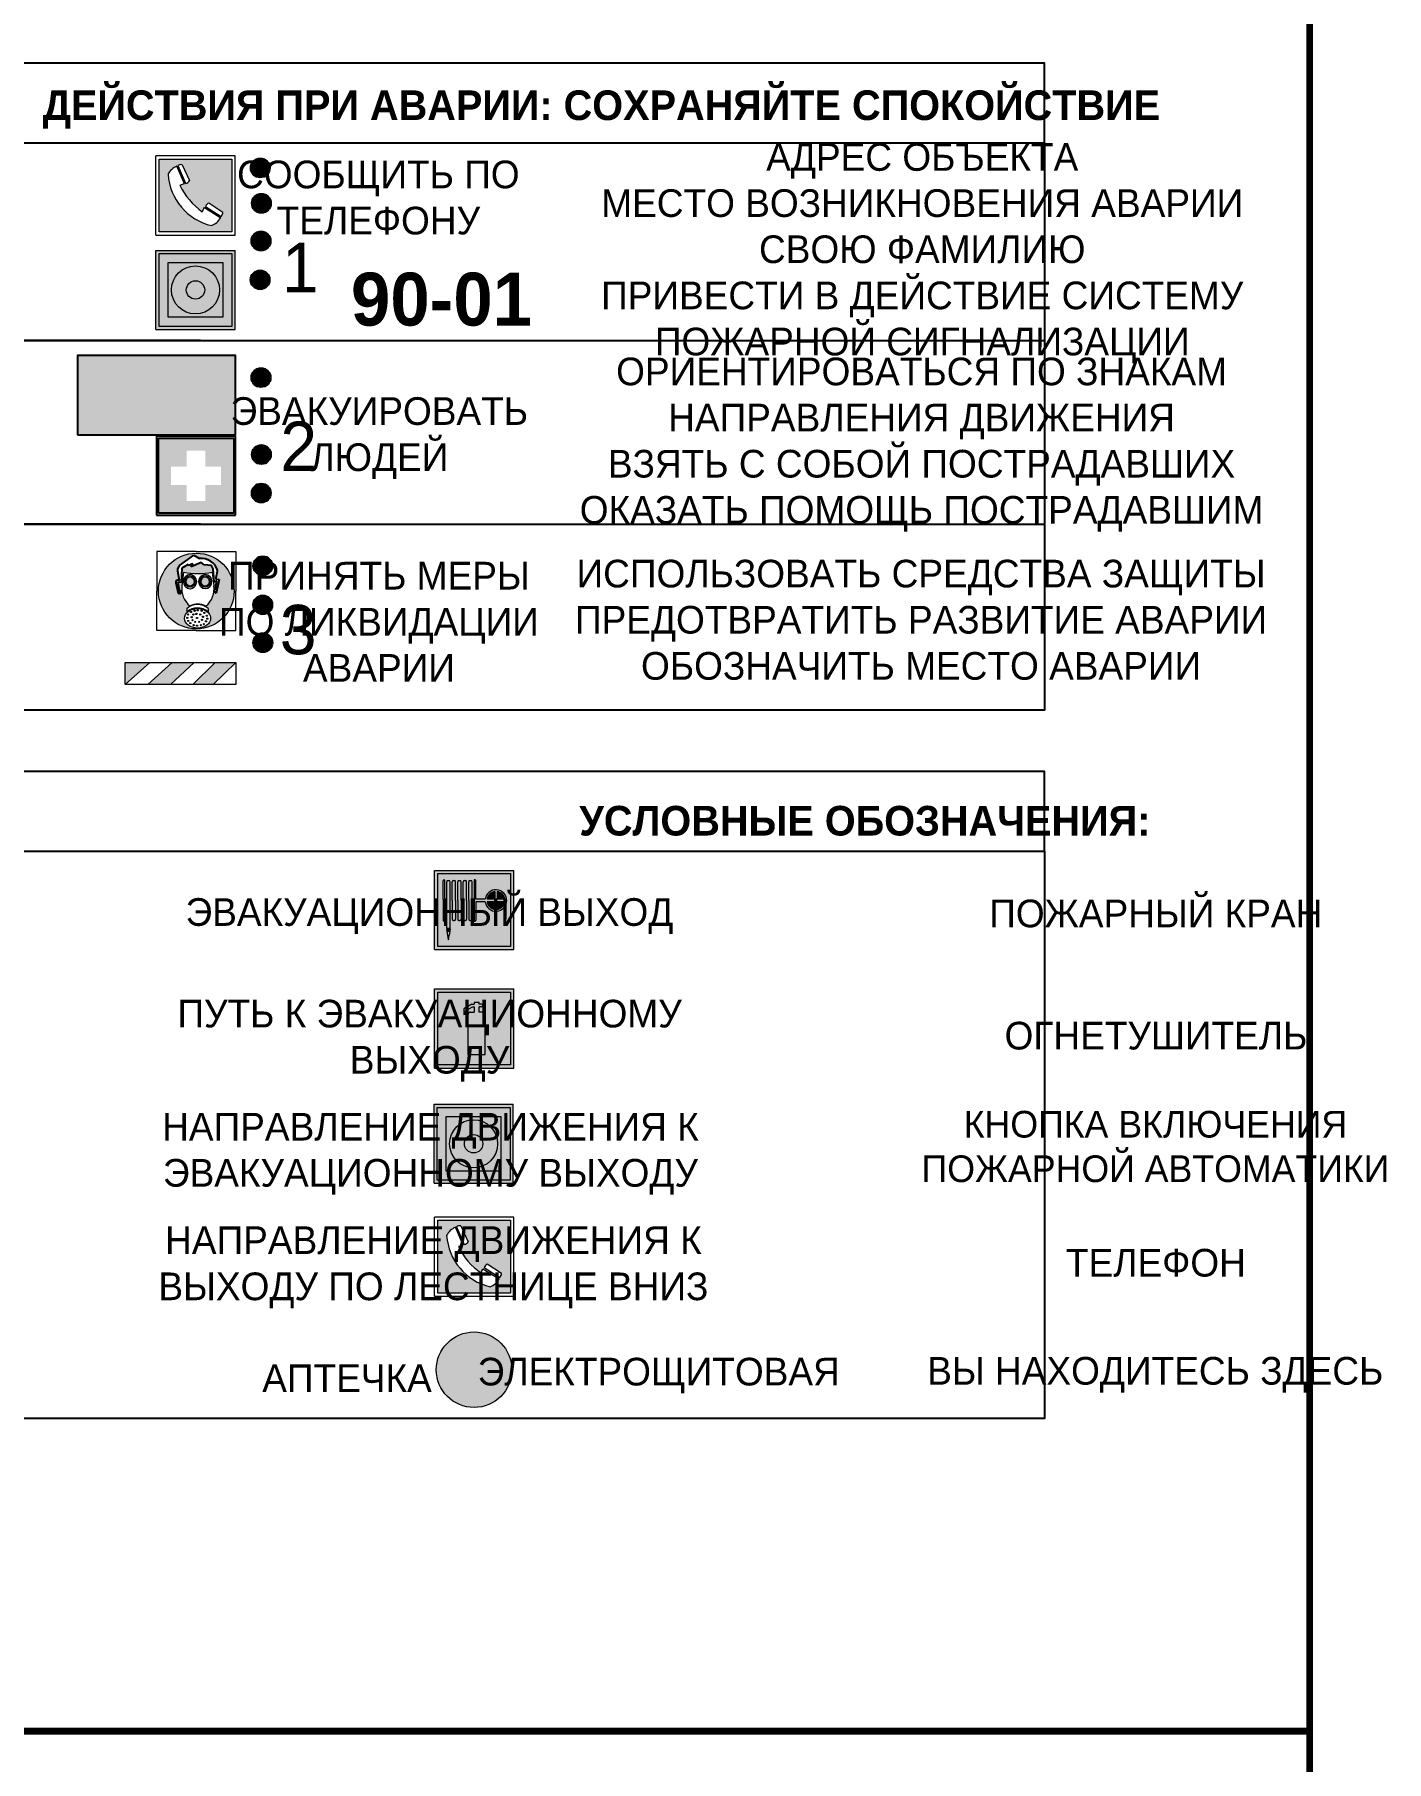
# Model space of a CAD drawing. Header units: millimetres. Extents: x 13114 to 67229, y 22859 to 38520.
# Drawn here: x 23361.7 to 23498.5, y 25458.7 to 25633.4 of the extents above; entities that cross this region are included whole.
import ezdxf

# ---------------------------------------------------------------- set-up
doc = ezdxf.new("R2010")
doc.units = ezdxf.units.MM
doc.styles.add('обычный', font='arial.ttf')

# ---------------------------------------------------------------- blocks, each defined once
blk = doc.blocks.new('A$C38D26F80')
h = blk.add_hatch(color=5)
h.dxf.hatch_style = 1
h.paths.add_polyline_path([(-8.77, -4.48, 1), (-0.19, -4.48, 1)])
h.paths.add_polyline_path([(-6.75, -3.58), (-6.75, -3.31), (-6.62, -3.22), (-6.5, -3.22), (-6.42, -3.3), (-6.39, -3.28), (-6.59, -2.23), (-6.59, -2.01), (-6.38, -1.58), (-4.76, -0.4), (-4.13, -0.79, -0.362848), (-2.1, -2.1, -0.201049), (-2.17, -2.48, 0.085434), (-2.26, -3.13), (-1.9, -3.16), (-2.25, -4.7), (-2.4, -4.59), (-2.43, -4.34), (-2.36, -4.34), (-2.14, -3.34), (-2.47, -3.42), (-2.58, -1.95), (-2.77, -1.58), (-3.58, -1.52), (-3.92, -1.26), (-5.05, -1.73), (-4.87, -1.39), (-5.41, -1.6), (-5.41, -1.46), (-6.13, -1.87), (-6.18, -3.5), (-6.56, -3.47), (-6.37, -4.59), (-6.16, -4.43), (-6.16, -4.66), (-6.36, -4.79), (-6.37, -4.8), (-6.51, -4.76)], flags=16)
h.paths.add_polyline_path([(-6.51, -4.76), (-6.36, -4.79), (-6.37, -4.8)], flags=0)
h.paths.add_polyline_path([(-5.92, -2.34, 0.089508), (-2.67, -2.35), (-2.48, -3.88, -0.268602), (-3.4, -6.18, 0.262449), (-5.2, -6.18, -0.268602), (-6.11, -3.88)], flags=16)
edge = h.paths.add_edge_path(flags=16)
edge.add_ellipse((-5.19, -3.41), major_axis=(0, 0.842), ratio=0.848992, start_angle=0, end_angle=360)
edge = h.paths.add_edge_path(flags=0)
edge.add_ellipse((-5.19, -3.39), major_axis=(0, 0.665), ratio=0.853798, start_angle=0, end_angle=360)
edge = h.paths.add_edge_path(flags=0)
edge.add_ellipse((-5.19, -3.4), major_axis=(0, 0.528), ratio=0.864094, start_angle=0, end_angle=360)
edge = h.paths.add_edge_path(flags=16)
edge.add_ellipse((-3.47, -3.4), major_axis=(0, 0.842), ratio=0.848992, start_angle=0, end_angle=360)
h.paths.add_polyline_path([(-3.13, -6.45), (-3.13, -6.84, 0.383174), (-5.57, -6.85), (-5.57, -6.49, -0.369952)], flags=16)
edge = h.paths.add_edge_path(flags=0)
edge.add_ellipse((-3.47, -3.39), major_axis=(0, 0.665), ratio=0.853798, start_angle=0, end_angle=360)
edge = h.paths.add_edge_path(flags=0)
edge.add_ellipse((-3.47, -3.4), major_axis=(0, 0.528), ratio=0.864094, start_angle=0, end_angle=360)
edge = h.paths.add_edge_path(flags=16)
edge.add_ellipse((-4.34, -7.57), major_axis=(-1.48, 0), ratio=0.744955, start_angle=0, end_angle=360)
h.paths.add_polyline_path([(-5.01, -6.85, -1), (-5.15, -6.85, -1)], flags=0)
h.paths.add_polyline_path([(-5.33, -7.14, -1), (-5.47, -7.14, -1)], flags=0)
h.paths.add_polyline_path([(-4.61, -6.71, -1), (-4.74, -6.71, -1)], flags=16)
h.paths.add_polyline_path([(-5.43, -7.51, -1), (-5.57, -7.51, -1)], flags=0)
h.paths.add_polyline_path([(-4.26, -6.67, -1), (-4.4, -6.67, -1)], flags=16)
h.paths.add_polyline_path([(-4.74, -7.14, -1), (-4.88, -7.14, -1)], flags=0)
h.paths.add_polyline_path([(-4.93, -7.43, -1), (-5.07, -7.43, -1)], flags=0)
h.paths.add_polyline_path([(-4.41, -7.07, -1), (-4.54, -7.07, -1)], flags=0)
h.paths.add_polyline_path([(-5.33, -7.87, -1), (-5.46, -7.87, -1)], flags=0)
h.paths.add_polyline_path([(-3.8, -6.71, -1), (-3.94, -6.71, -1)], flags=16)
h.paths.add_polyline_path([(-4.85, -7.78, -1), (-4.98, -7.78, -1)], flags=0)
h.paths.add_polyline_path([(-3.96, -7.14, -1), (-4.1, -7.14, -1)], flags=0)
h.paths.add_polyline_path([(-4.33, -7.53, -1), (-4.47, -7.53, -1)], flags=0)
h.paths.add_polyline_path([(-5.09, -8.12, -1), (-5.23, -8.12, -1)], flags=0)
h.paths.add_polyline_path([(-3.5, -6.94, -1), (-3.64, -6.94, -1)], flags=0)
h.paths.add_polyline_path([(-4.54, -7.97, -1), (-4.68, -7.97, -1)], flags=0)
h.paths.add_polyline_path([(-3.66, -7.39, -1), (-3.8, -7.39, -1)], flags=0)
h.paths.add_polyline_path([(-4.73, -8.35, -1), (-4.86, -8.35, -1)], flags=0)
h.paths.add_polyline_path([(-4.09, -7.96, -1), (-4.23, -7.96, -1)], flags=0)
h.paths.add_polyline_path([(-3.77, -7.74, -1), (-3.91, -7.74, -1)], flags=0)
h.paths.add_polyline_path([(-3.22, -7.27, -1), (-3.35, -7.27, -1)], flags=0)
h.paths.add_polyline_path([(-4.34, -8.4, -1), (-4.47, -8.4, -1)], flags=0)
h.paths.add_polyline_path([(-3.16, -7.61, -1), (-3.3, -7.61, -1)], flags=0)
h.paths.add_polyline_path([(-3.9, -8.35, -1), (-4.04, -8.35, -1)], flags=0)
h.paths.add_polyline_path([(-3.32, -7.91, -1), (-3.46, -7.91, -1)], flags=0)
h.paths.add_polyline_path([(-3.55, -8.23, -1), (-3.69, -8.23, -1)], flags=0)
at = {"color": 5, "lineweight": 5}
for p, q in [((-4.48, 0), (-8.96, 0)), ((-8.96, 0), (-8.96, -4.48)), ((-4.48, 0), (0, 0)), ((0, 0), (0, -4.48)), ((-6.59, -2.01), (-6.38, -1.58)), ((-6.38, -1.58), (-4.76, -0.4)), ((-6.13, -1.87), (-6.18, -3.5)), ((-5.41, -1.46), (-6.13, -1.87)), ((-4.87, -1.39), (-5.41, -1.6)), ((-5.41, -1.6), (-5.41, -1.46)), ((-3.92, -1.26), (-5.05, -1.73)), ((-5.05, -1.73), (-4.87, -1.39)), ((-4.76, -0.4), (-4.13, -0.79)), ((-3.58, -1.52), (-3.92, -1.26)), ((-2.77, -1.58), (-3.58, -1.52)), ((-2.58, -1.95), (-2.77, -1.58)), ((-2.47, -3.42), (-2.58, -1.95)), ((-6.75, -3.31), (-6.62, -3.22)), ((-6.75, -3.58), (-6.75, -3.31)), ((-6.51, -4.76), (-6.75, -3.58)), ((-6.62, -3.22), (-6.5, -3.22)), ((-6.59, -2.23), (-6.59, -2.01)), ((-6.39, -3.28), (-6.59, -2.23)), ((-6.18, -3.5), (-6.56, -3.47)), ((-6.56, -3.47), (-6.37, -4.59)), ((-6.5, -3.22), (-6.42, -3.3)), ((-6.42, -3.3), (-6.39, -3.28)), ((-5.92, -2.34), (-6.11, -3.88)), ((-2.67, -2.34), (-2.48, -3.88)), ((-2.14, -3.34), (-2.47, -3.42)), ((-2.36, -4.34), (-2.14, -3.34)), ((-1.9, -3.16), (-2.26, -3.13)), ((-2.25, -4.7), (-1.9, -3.16)), ((-8.96, -8.96), (-8.96, -4.48)), ((-6.37, -4.8), (-6.51, -4.76)), ((-6.37, -4.59), (-6.16, -4.43)), ((-6.16, -4.66), (-6.37, -4.8)), ((-6.16, -4.43), (-6.16, -4.66)), ((-2.43, -4.34), (-2.4, -4.59)), ((-2.43, -4.34), (-2.36, -4.34)), ((-2.4, -4.59), (-2.25, -4.7)), ((0, -8.96), (0, -4.48)), ((-5.57, -6.49), (-5.57, -6.85)), ((-3.13, -6.45), (-3.13, -6.84)), ((-4.48, -8.96), (-8.96, -8.96)), ((-4.48, -8.96), (0, -8.96))]:
    blk.add_line(p, q, dxfattribs=at)
at = {"color": 5}
for p, q in [((-6.59, -2.01), (-6.38, -1.58)), ((-6.38, -1.58), (-4.76, -0.4)), ((-6.13, -1.87), (-6.18, -3.5)), ((-5.41, -1.46), (-6.13, -1.87)), ((-4.87, -1.39), (-5.41, -1.6)), ((-5.41, -1.6), (-5.41, -1.46)), ((-3.92, -1.26), (-5.05, -1.73)), ((-5.05, -1.73), (-4.87, -1.39)), ((-4.76, -0.4), (-4.13, -0.79)), ((-3.58, -1.52), (-3.92, -1.26)), ((-2.77, -1.58), (-3.58, -1.52)), ((-2.58, -1.95), (-2.77, -1.58)), ((-2.47, -3.42), (-2.58, -1.95)), ((-6.75, -3.31), (-6.62, -3.22)), ((-6.75, -3.58), (-6.75, -3.31)), ((-6.51, -4.76), (-6.75, -3.58)), ((-6.62, -3.22), (-6.5, -3.22)), ((-6.59, -2.23), (-6.59, -2.01)), ((-6.39, -3.28), (-6.59, -2.23)), ((-6.18, -3.5), (-6.56, -3.47)), ((-6.56, -3.47), (-6.37, -4.59)), ((-6.5, -3.22), (-6.42, -3.3)), ((-6.42, -3.3), (-6.39, -3.28)), ((-2.14, -3.34), (-2.47, -3.42)), ((-2.36, -4.34), (-2.14, -3.34)), ((-2.26, -3.13), (-1.9, -3.16)), ((-1.9, -3.16), (-2.25, -4.7)), ((-6.37, -4.8), (-6.51, -4.76)), ((-6.36, -4.79), (-6.51, -4.76)), ((-6.37, -4.59), (-6.16, -4.43)), ((-6.16, -4.66), (-6.37, -4.8)), ((-6.16, -4.66), (-6.36, -4.79)), ((-6.16, -4.43), (-6.16, -4.66)), ((-2.4, -4.59), (-2.43, -4.34)), ((-2.43, -4.34), (-2.36, -4.34)), ((-2.25, -4.7), (-2.4, -4.59))]:
    blk.add_line(p, q, dxfattribs=at)
at = {"color": 5, "lineweight": 5}
for centre, radius in [((-4.48, -4.48), 4.29), ((-5.5, -7.51), 0.0678), ((-5.4, -7.14), 0.0678), ((-5.4, -7.87), 0.0678), ((-5.08, -6.85), 0.0678), ((-5, -7.43), 0.0678), ((-4.91, -7.78), 0.0678), ((-4.81, -7.14), 0.0678), ((-4.67, -6.71), 0.0678), ((-4.47, -7.07), 0.0678), ((-4.4, -7.53), 0.0678), ((-4.33, -6.67), 0.0678), ((-4.03, -7.14), 0.0678), ((-3.87, -6.71), 0.0678), ((-3.84, -7.74), 0.0678), ((-3.73, -7.39), 0.0678), ((-3.57, -6.94), 0.0678), ((-3.28, -7.27), 0.0678), ((-3.23, -7.61), 0.0678), ((-5.16, -8.12), 0.0678), ((-4.79, -8.35), 0.0678), ((-4.61, -7.97), 0.0678), ((-4.4, -8.4), 0.0678), ((-4.16, -7.96), 0.0678), ((-3.97, -8.35), 0.0678), ((-3.62, -8.23), 0.0678), ((-3.39, -7.91), 0.0678)]:
    blk.add_circle(centre, radius, dxfattribs=at)
at = {"color": 5}
for centre, radius, start, end in [((-3.89, -2.66), 1.88, 17.387, 97.1599), ((-0.35, -3.07), 1.91, 162.2553, 181.7878), ((-2.6, -2.2), 0.511, 326.3906, 11.8614)]:
    blk.add_arc(centre, radius, start, end, dxfattribs=at)
at = {"color": 5, "lineweight": 5}
for centre, radius, start, end in [((-3.66, -4.24), 2.47, 171.573, 231.7124), ((-4.28, 6.66), 9.15, 259.6987, 280.1569), ((-4.93, -4.24), 2.47, 308.2876, 8.427), ((-0.47, -3.05), 1.79, 161.5846, 182.4584), ((-2.6, -2.2), 0.513, 326.4781, 11.7739), ((-4.33, -7.88), 1.87, 50.358, 131.5662), ((-4.34, -8.2), 1.82, 48.4943, 132.3565), ((-4.3, -7.78), 1.83, 60.5889, 119.4111)]:
    blk.add_arc(centre, radius, start, end, dxfattribs=at)
for centre, major_axis, ratio in [((-5.19, -3.41), (0, 0.842), 0.848992), ((-5.19, -3.39), (0, 0.665), 0.853798), ((-5.19, -3.4), (0, 0.528), 0.864094), ((-3.47, -3.4), (0, 0.842), 0.848992), ((-3.47, -3.39), (0, 0.665), 0.853798), ((-3.47, -3.4), (0, 0.528), 0.864094), ((-4.34, -7.57), (-1.48, 0), 0.744955)]:
    blk.add_ellipse(centre, major_axis=major_axis, ratio=ratio, dxfattribs=at)
blk = doc.blocks.new('A$C47DD6509')
at = {"lineweight": 5}
for points in [[(-8.69, 0), (-11.19, 0), (-11.19, -2.22)], [(-4.22, 0), (-6.45, 0), (-8.91, -2.22), (-6.61, -2.22)], [(0, 0), (-2.09, 0), (-4.36, -2.22), (-2.29, -2.22)]]:
    blk.add_hatch(color=242, dxfattribs=at).paths.add_polyline_path(points)
at = {"color": 242, "lineweight": 5}
for p, q in [((-11.19, -2.22), (-8.69, 0)), ((-11.19, -2.22), (-11.19, 0)), ((-11.19, 0), (-8.69, 0)), ((-11.19, 0), (0, 0)), ((-8.91, -2.22), (-6.45, 0)), ((-6.61, -2.22), (-4.22, 0)), ((-4.36, -2.22), (-2.09, 0)), ((-2.29, -2.22), (0, 0)), ((0, 0), (0, -2.22)), ((0, -2.22), (-11.19, -2.22))]:
    blk.add_line(p, q, dxfattribs=at)
blk = doc.blocks.new('A$C32E8229D')
at = {"true_color": 0xffffff}
blk.add_hatch(color=7, dxfattribs=at).paths.add_polyline_path([(0, 0), (0, -8), (16, -8), (16, 0)])
h = blk.add_hatch(color=126)
h.paths.add_polyline_path([(0.2, -0.2), (15.8, -0.2), (15.8, -7.8), (0.2, -7.8)])
h.paths.add_polyline_path([(13.49, -2.05), (12.08, -2.05), (11.37, -2.63, 0.162397), (11.29, -2.84), (11.29, -3.63), (10.35, -3.63), (10.35, -4.05), (11.68, -4.05), (11.68, -3.48), (12.26, -4.28), (11.29, -5.1), (11.29, -6.78), (11.85, -6.78), (11.85, -5.44), (12.8, -4.64), (12.8, -5.94), (14.46, -5.94), (14.46, -5.39), (13.45, -5.39), (13.45, -3.97), (12.46, -2.59), (13.15, -2.59), (13.69, -3.34), (14.18, -3)], flags=16)
h.paths.add_polyline_path([(10.74, -1.82, 1), (11.8, -1.82, 1)], flags=16)
h.paths.add_polyline_path([(9.39, -3.59), (5.99, -3.59), (6.56, -3.03), (5.91, -3.03), (5.1, -3.83), (5.91, -4.64), (6.56, -4.64), (5.99, -4.09), (9.39, -4.09)], flags=16)
h.paths.add_polyline_path([(4.29, -1.08), (1.72, -1.08), (1.72, -6.6), (4.29, -6.6)], flags=16)
at = {"color": 126}
blk.add_lwpolyline([(16, -8), (0, -8), (0, 0), (16, 0)], close=True, dxfattribs=at)
blk = doc.blocks.new('A$C18900ED3')
h = blk.add_hatch(color=126)
h.paths.add_polyline_path([(-0.18, -0.18), (-7.02, -0.18), (-7.02, -7.02), (-0.18, -7.02)])
h.paths.add_polyline_path([(-5.89, -4.46), (-5.89, -2.77), (-4.46, -2.77), (-4.46, -1.31), (-2.77, -1.31), (-2.77, -2.77), (-1.33, -2.77), (-1.33, -4.46), (-2.77, -4.46), (-2.77, -5.89), (-4.46, -5.89), (-4.46, -4.46)], flags=16)
at = {"color": 126}
for p, q in [((-7.2, 0), (-7.2, -7.2)), ((0, 0), (-7.2, 0)), ((0, -7.2), (0, 0)), ((-7.02, -7.02), (-7.02, -0.18)), ((-7.02, -0.18), (-0.18, -0.18)), ((-0.18, -0.18), (-0.18, -7.02)), ((-7.2, -7.2), (0, -7.2)), ((-0.18, -7.02), (-7.02, -7.02))]:
    blk.add_line(p, q, dxfattribs=at)
blk = doc.blocks.new('A$C456E1F9C')
at = {"lineweight": 5}
h = blk.add_hatch(color=242, dxfattribs=at)
h.paths.add_polyline_path([(0.51, -1.47), (0.51, -13.26), (12.29, -13.26), (12.29, -1.47)])
h.paths.add_polyline_path([(5.42, -4.95, -0.254479), (4.78, -5.4), (3.52, -2.53, -0.209735), (4.23, -2.4)], flags=16)
h.paths.add_polyline_path([(8.53, -8.6), (10.87, -10.17), (10.54, -10.76), (8.03, -9.13, -0.192251)], flags=16)
h.paths.add_polyline_path([(4.61, -5.49, 0.005518), (3.87, -5.72, 0.128647), (7.49, -10.01, 0.00809), (7.83, -9.33), (10.47, -10.97, -0.16736), (8.99, -12.25, -0.327862), (1.95, -3.95, -0.166952), (3.36, -2.62)], flags=16)
at = {"color": 242, "lineweight": 5}
for p, q in [((0, -13.77), (0, -0.97)), ((12.8, -0.97), (0, -0.97)), ((4.61, -5.49), (3.36, -2.62)), ((3.52, -2.53), (4.78, -5.4)), ((4.23, -2.4), (5.42, -4.95)), ((12.8, -13.77), (12.8, -0.97)), ((7.83, -9.33), (10.47, -10.97)), ((8.03, -9.13), (10.54, -10.76)), ((10.81, -10.12), (8.53, -8.6)), ((10.54, -10.76), (10.8, -10.3)), ((10.8, -10.3), (10.81, -10.12)), ((0, -13.77), (12.8, -13.77))]:
    blk.add_line(p, q, dxfattribs=at)
blk.add_lwpolyline([(0.51, -1.47), (12.29, -1.47), (12.29, -13.26), (0.51, -13.26)], close=True, dxfattribs=at)
for centre, radius, start, end in [((4.59, -5.34), 2.99, 114.2845, 152.1974), ((4.02, -3.27), 0.891, 76.3284, 123.7092), ((11.12, -3.31), 9.19, 183.9915, 256.6009), ((14.98, -39.1), 35.17, 107.1487, 108.4135), ((4.68, -4.59), 0.824, 276.9621, 334.0723), ((13.86, -0.94), 11.08, 205.5536, 234.8762), ((-13.31, 0.8), 23.44, 332.5487, 334.4027), ((8.94, -9.5), 0.989, 114.4092, 157.9388), ((7.87, -9.46), 3, 291.9291, 329.9329)]:
    blk.add_arc(centre, radius, start, end, dxfattribs=at)
blk = doc.blocks.new('A$C54414219')
at = {"true_color": 0xffffff}
h = blk.add_hatch(color=7, dxfattribs=at)
h.paths.add_polyline_path([(2.39, -9.45), (2.39, -18.3), (11.23, -18.3), (11.23, -9.45)], flags=0)
h.paths.add_polyline_path([(10.71, -13.87, -1), (2.92, -13.87, -1)], flags=0)
h.paths.add_polyline_path([(8.3, -13.87, -1), (5.33, -13.87, -1)], flags=0)
h.paths.add_polyline_path([(0.41, -7.47), (0.41, -20.27), (13.21, -20.27), (13.21, -7.47)])
h.paths.add_polyline_path([(0.92, -19.77), (12.71, -19.77), (12.71, -7.98), (0.92, -7.98)], flags=16)
h.paths.add_polyline_path([(11.23, -9.45), (11.23, -18.3), (2.39, -18.3), (2.39, -9.45)], flags=0)
at = {"lineweight": 5}
h = blk.add_hatch(color=242, dxfattribs=at)
h.paths.add_polyline_path([(12.71, -7.98), (0.92, -7.98), (0.92, -19.77), (12.71, -19.77)])
h.paths.add_polyline_path([(11.23, -18.3), (2.39, -18.3), (2.39, -9.45), (11.23, -9.45)], flags=16)
h.paths.add_polyline_path([(10.71, -13.87, -1), (2.92, -13.87, -1)], flags=0)
h.paths.add_polyline_path([(8.3, -13.87, -1), (5.33, -13.87, -1)], flags=0)
at = {"true_color": 0xffffff}
h = blk.add_hatch(color=7, dxfattribs=at)
h.paths.add_polyline_path([(2.39, -9.45), (2.39, -18.3), (11.23, -18.3), (11.23, -9.45)])
h.paths.add_polyline_path([(10.71, -13.87, -1), (2.92, -13.87, -1)], flags=16)
h.paths.add_polyline_path([(8.3, -13.87, -1), (5.33, -13.87, -1)], flags=0)
at = {"lineweight": 5}
h = blk.add_hatch(color=242, dxfattribs=at)
h.paths.add_polyline_path([(2.92, -13.87, 1), (10.71, -13.87, 1)])
h.paths.add_polyline_path([(8.3, -13.87, -1), (5.33, -13.87, -1)], flags=16)
at = {"color": 242, "lineweight": 5}
for p, q in [((0.41, -20.27), (0.41, -7.47)), ((0.41, -7.47), (13.21, -7.47)), ((0.41, -7.47), (13.21, -7.47)), ((13.21, -20.27), (13.21, -7.47)), ((0.41, -20.27), (13.21, -20.27))]:
    blk.add_line(p, q, dxfattribs=at)
for points in [[(0.92, -7.98), (12.71, -7.98), (12.71, -19.77), (0.92, -19.77)], [(2.39, -9.45), (11.23, -9.45), (11.23, -18.3), (2.39, -18.3)]]:
    blk.add_lwpolyline(points, close=True, dxfattribs=at)
for radius in [3.89, 1.49]:
    blk.add_circle((6.81, -13.87), radius, dxfattribs=at)
blk = doc.blocks.new('A$C37112FD5')
at = {"true_color": 0xf5f5ff}
h = blk.add_hatch(color=7, dxfattribs=at)
h.dxf.hatch_style = 1
h.paths.add_polyline_path([(12.8, -7.4), (0, -7.4), (0, -20.2), (12.8, -20.2)])
h.paths.add_polyline_path([(12.29, -7.91), (12.29, -19.69), (0.51, -19.69), (0.51, -7.91)], flags=16)
h.paths.add_polyline_path([(4.98, -9.04, -0.42597), (5.17, -9.22), (5.17, -12.25), (5.17, -15.29, -0.432244), (4.98, -15.47), (4.83, -15.47, -0.42597), (4.64, -15.29), (4.64, -12.25), (4.64, -9.22, -0.432244), (4.83, -9.04)], flags=0)
h.paths.add_polyline_path([(4.28, -9.22), (4.28, -12.25), (4.28, -15.29, -0.432244), (4.09, -15.47), (3.94, -15.47, -0.42597), (3.75, -15.29), (3.75, -12.25), (3.75, -9.22, -0.432244), (3.94, -9.04), (4.09, -9.04, -0.42597)], flags=0)
h.paths.add_polyline_path([(5.72, -9.04), (5.87, -9.04, -0.42597), (6.06, -9.22), (6.06, -12.25), (6.06, -15.29, -0.432244), (5.87, -15.47), (5.72, -15.47, -0.42597), (5.53, -15.29), (5.53, -12.25), (5.53, -9.22, -0.432244)], flags=0)
h.paths.add_polyline_path([(6.42, -8.9), (6.5, -8.9, -0.42597), (6.69, -9.08), (6.69, -12.03), (8.21, -12.03, -15.824349), (8.21, -12.47), (6.69, -12.47), (6.69, -15.42, -0.432244), (6.5, -15.6), (6.42, -15.6)], flags=0)
h.paths.add_polyline_path([(3.39, -9.22), (3.39, -12.25), (3.39, -15.29, -0.432244), (3.2, -15.47), (3.05, -15.47, -0.42597), (2.85, -15.29), (2.85, -12.25), (2.85, -9.22, -0.432244), (3.05, -9.04), (3.2, -9.04, -0.42597)], flags=0)
h.paths.add_polyline_path([(2.5, -9.22), (2.5, -16.71), (1.96, -16.71), (1.96, -9.22, -0.432244), (2.15, -9.04), (2.31, -9.04, -0.42597)], flags=0)
h.paths.add_polyline_path([(1.61, -8.9), (1.61, -15.6), (1.57, -15.6, -0.42597), (1.37, -15.42), (1.37, -12.03), (1.37, -9.09, -0.432244), (1.57, -8.9)], flags=0)
h.paths.add_polyline_path([(9.76, -10.81), (9.76, -12.03), (8.49, -12.03, -0.336371)], flags=0)
h.paths.add_polyline_path([(8.49, -12.47), (9.76, -12.47), (9.76, -13.7, -0.336371)], flags=0)
h.paths.add_polyline_path([(10.11, -10.81, -0.336371), (11.38, -12.03), (10.11, -12.03)], flags=0)
h.paths.add_polyline_path([(10.11, -12.47), (11.38, -12.47, -0.336371), (10.11, -13.7)], flags=0)
h.paths.add_polyline_path([(2.5, -16.84), (2.5, -17.05), (1.97, -17.05), (1.97, -16.84)], flags=0)
h.paths.add_polyline_path([(2.5, -17.24, -0.033778), (2.24, -18.6, -0.033778), (1.97, -17.24)], flags=0)
h = blk.add_hatch(color=242)
h.dxf.hatch_style = 1
h.paths.add_polyline_path([(12.29, -7.91), (0.51, -7.91), (0.51, -19.69), (12.29, -19.69)])
h.paths.add_polyline_path([(6.42, -15.6), (6.42, -8.9), (6.5, -8.9, -0.42597), (6.69, -9.08), (6.69, -12.03), (8.21, -12.03, -15.824349), (8.21, -12.47), (6.69, -12.47), (6.69, -15.42, -0.432244), (6.5, -15.6)], flags=16)
h.paths.add_polyline_path([(5.87, -15.47), (5.72, -15.47, -0.42597), (5.53, -15.29), (5.53, -12.25), (5.53, -9.22, -0.432244), (5.72, -9.04), (5.87, -9.04, -0.42597), (6.06, -9.22), (6.06, -12.25), (6.06, -15.29, -0.432244)], flags=16)
h.paths.add_polyline_path([(4.98, -15.47), (4.83, -15.47, -0.42597), (4.64, -15.29), (4.64, -12.25), (4.64, -9.22, -0.432244), (4.83, -9.04), (4.98, -9.04, -0.42597), (5.17, -9.22), (5.17, -12.25), (5.17, -15.29, -0.432244)], flags=16)
h.paths.add_polyline_path([(4.09, -15.47), (3.94, -15.47, -0.42597), (3.75, -15.29), (3.75, -12.25), (3.75, -9.22, -0.432244), (3.94, -9.04), (4.09, -9.04, -0.42597), (4.28, -9.22), (4.28, -12.25), (4.28, -15.29, -0.432244)], flags=16)
h.paths.add_polyline_path([(3.2, -15.47), (3.05, -15.47, -0.42597), (2.85, -15.29), (2.85, -12.25), (2.85, -9.22, -0.432244), (3.05, -9.04), (3.2, -9.04, -0.42597), (3.39, -9.22), (3.39, -12.25), (3.39, -15.29, -0.432244)], flags=16)
h.paths.add_polyline_path([(2.5, -17.05), (1.97, -17.05), (1.97, -16.84), (2.5, -16.84)], flags=16)
h.paths.add_polyline_path([(2.5, -17.24, -0.033778), (2.24, -18.6, -0.033778), (1.97, -17.24)], flags=16)
h.paths.add_polyline_path([(2.5, -16.71), (1.96, -16.71), (1.96, -9.22, -0.432244), (2.15, -9.04), (2.31, -9.04, -0.42597), (2.5, -9.22)], flags=16)
h.paths.add_polyline_path([(1.61, -15.6), (1.57, -15.6, -0.42597), (1.37, -15.42), (1.37, -12.03), (1.37, -9.09, -0.432244), (1.57, -8.9), (1.61, -8.9)], flags=16)
h.paths.add_polyline_path([(8.49, -12.47), (9.76, -12.47), (9.76, -13.7, -0.336371)], flags=0)
h.paths.add_polyline_path([(10.11, -13.7), (10.11, -12.47), (11.38, -12.47, -0.336371)], flags=0)
h.paths.add_polyline_path([(8.49, -12.03, -0.336371), (9.76, -10.81), (9.76, -12.03)], flags=0)
h.paths.add_polyline_path([(10.11, -12.03), (10.11, -10.81, -0.336371), (11.38, -12.03)], flags=0)
h = blk.add_hatch(color=7, dxfattribs=at)
h.dxf.hatch_style = 1
h.paths.add_polyline_path([(1.61, -8.9), (1.57, -8.9, 0.432244), (1.37, -9.09), (1.37, -12.03), (1.37, -15.42, 0.42597), (1.57, -15.6), (1.61, -15.6)])
h.paths.add_polyline_path([(2.5, -9.22, 0.42597), (2.31, -9.04), (2.15, -9.04, 0.432244), (1.96, -9.22), (1.96, -16.71), (2.5, -16.71)])
h.paths.add_polyline_path([(2.5, -16.84), (1.97, -16.84), (1.97, -17.05), (2.5, -17.05)])
h.paths.add_polyline_path([(2.5, -17.24), (1.97, -17.24, 0.033778), (2.24, -18.6, 0.033778)])
h.paths.add_polyline_path([(3.39, -12.25), (3.39, -9.22, 0.42597), (3.2, -9.04), (3.05, -9.04, 0.432244), (2.85, -9.22), (2.85, -12.25), (2.85, -15.29, 0.42597), (3.05, -15.47), (3.2, -15.47, 0.432244), (3.39, -15.29)])
h.paths.add_polyline_path([(4.28, -12.25), (4.28, -9.22, 0.42597), (4.09, -9.04), (3.94, -9.04, 0.432244), (3.75, -9.22), (3.75, -12.25), (3.75, -15.29, 0.42597), (3.94, -15.47), (4.09, -15.47, 0.432244), (4.28, -15.29)])
h.paths.add_polyline_path([(5.17, -12.25), (5.17, -9.22, 0.42597), (4.98, -9.04), (4.83, -9.04, 0.432244), (4.64, -9.22), (4.64, -12.25), (4.64, -15.29, 0.42597), (4.83, -15.47), (4.98, -15.47, 0.432244), (5.17, -15.29)])
h.paths.add_polyline_path([(6.06, -12.25), (6.06, -9.22, 0.42597), (5.87, -9.04), (5.72, -9.04, 0.432244), (5.53, -9.22), (5.53, -12.25), (5.53, -15.29, 0.42597), (5.72, -15.47), (5.87, -15.47, 0.432244), (6.06, -15.29)])
h.paths.add_polyline_path([(6.69, -12.47), (8.21, -12.47, 15.824349), (8.21, -12.03), (6.69, -12.03), (6.69, -9.08, 0.42597), (6.5, -8.9), (6.42, -8.9), (6.42, -15.6), (6.5, -15.6, 0.432244), (6.69, -15.42)])
h.paths.add_polyline_path([(8.49, -12.47), (9.76, -12.47), (9.76, -13.7, -0.336371)], flags=16)
h.paths.add_polyline_path([(8.49, -12.03, -0.336371), (9.76, -10.81), (9.76, -12.03)], flags=16)
h.paths.add_polyline_path([(10.11, -12.47), (11.38, -12.47, -0.336371), (10.11, -13.7)], flags=16)
h.paths.add_polyline_path([(10.11, -12.03), (10.11, -10.81, -0.336371), (11.38, -12.03)], flags=16)
h = blk.add_hatch(color=242)
h.dxf.hatch_style = 1
h.paths.add_polyline_path([(9.76, -10.81, 0.336371), (8.49, -12.03), (9.76, -12.03)])
h.paths.add_polyline_path([(10.11, -10.81), (10.11, -12.03), (11.38, -12.03, 0.336371)])
h.paths.add_polyline_path([(11.38, -12.47), (10.11, -12.47), (10.11, -13.7, 0.336371)])
h.paths.add_polyline_path([(9.76, -12.47), (8.49, -12.47, 0.336371), (9.76, -13.7)])
at = {"color": 242, "lineweight": 5}
for p, q in [((0, -20.2), (0, -7.4)), ((0, -7.4), (12.8, -7.4)), ((12.8, -20.2), (12.8, -7.4)), ((1.37, -12.03), (1.37, -9.08)), ((1.57, -8.9), (1.61, -8.9)), ((1.61, -8.9), (1.61, -15.6)), ((1.96, -16.71), (1.96, -9.22)), ((2.15, -9.04), (2.31, -9.04)), ((2.5, -16.71), (2.5, -9.22)), ((2.85, -12.25), (2.85, -9.22)), ((3.05, -9.04), (3.2, -9.04)), ((3.39, -12.25), (3.39, -9.22)), ((3.75, -12.25), (3.75, -9.22)), ((3.94, -9.04), (4.09, -9.04)), ((4.28, -12.25), (4.28, -9.22)), ((4.64, -12.25), (4.64, -9.22)), ((4.83, -9.04), (4.98, -9.04)), ((5.17, -12.25), (5.17, -9.22)), ((5.53, -12.25), (5.53, -9.22)), ((5.72, -9.04), (5.87, -9.04)), ((6.06, -12.25), (6.06, -9.22)), ((6.42, -8.9), (6.42, -15.6)), ((6.5, -8.9), (6.42, -8.9)), ((6.69, -12.03), (6.69, -9.08)), ((9.76, -10.81), (9.76, -12.03)), ((10.11, -10.81), (10.11, -12.03)), ((1.37, -12.03), (1.37, -15.42)), ((2.85, -12.25), (2.85, -15.29)), ((3.39, -12.25), (3.39, -15.29)), ((3.75, -12.25), (3.75, -15.29)), ((4.28, -12.25), (4.28, -15.29)), ((4.64, -12.25), (4.64, -15.29)), ((5.17, -12.25), (5.17, -15.29)), ((5.53, -12.25), (5.53, -15.29)), ((6.06, -12.25), (6.06, -15.29)), ((8.21, -12.03), (6.69, -12.03)), ((8.21, -12.47), (6.69, -12.47)), ((6.69, -12.47), (6.69, -15.42)), ((9.76, -12.03), (8.49, -12.03)), ((9.76, -12.47), (8.49, -12.47)), ((9.76, -12.47), (9.76, -13.7)), ((11.38, -12.03), (10.11, -12.03)), ((11.38, -12.47), (10.11, -12.47)), ((10.11, -12.47), (10.11, -13.7)), ((1.57, -15.6), (1.61, -15.6)), ((1.96, -16.71), (2.5, -16.71)), ((3.05, -15.47), (3.2, -15.47)), ((3.94, -15.47), (4.09, -15.47)), ((4.83, -15.47), (4.98, -15.47)), ((5.72, -15.47), (5.87, -15.47)), ((6.42, -15.6), (6.5, -15.6)), ((1.97, -16.84), (2.5, -16.84)), ((1.97, -17.05), (1.97, -16.84)), ((2.5, -17.05), (1.97, -17.05)), ((1.97, -17.24), (2.5, -17.24)), ((2.5, -16.84), (2.5, -17.05)), ((0, -20.2), (12.8, -20.2))]:
    blk.add_line(p, q, dxfattribs=at)
blk.add_lwpolyline([(0.51, -7.91), (12.29, -7.91), (12.29, -19.69), (0.51, -19.69)], close=True, dxfattribs=at)
for centre, radius, start, end in [((1.56, -9.09), 0.182, 87.1027, 180.6071), ((2.15, -9.22), 0.182, 87.1027, 180.6071), ((2.32, -9.22), 0.182, 359.3929, 92.8973), ((3.04, -9.22), 0.182, 87.1027, 180.6071), ((3.21, -9.22), 0.182, 359.3929, 92.8973), ((3.93, -9.22), 0.182, 87.1027, 180.6071), ((4.1, -9.22), 0.182, 359.3929, 92.8973), ((4.82, -9.22), 0.182, 87.1027, 180.6071), ((4.99, -9.22), 0.182, 359.3929, 92.8973), ((5.71, -9.22), 0.182, 87.1027, 180.6071), ((5.88, -9.22), 0.182, 359.3929, 92.8973), ((6.51, -9.09), 0.182, 359.3929, 92.8973), ((9.93, -12.25), 1.74, 187.2319, 172.7681), ((9.93, -12.25), 1.46, 96.9927, 171.3585), ((9.93, -12.25), 1.46, 8.6415, 83.0073), ((9.93, -12.25), 1.46, 188.6415, 263.0073), ((9.93, -12.25), 1.46, 276.9927, 351.3585), ((1.56, -15.42), 0.182, 179.3929, 272.8973), ((3.04, -15.29), 0.182, 179.3929, 272.8973), ((3.21, -15.29), 0.182, 267.1027, 0.6071), ((3.93, -15.29), 0.182, 179.3929, 272.8973), ((4.1, -15.29), 0.182, 267.1027, 0.6071), ((4.82, -15.29), 0.182, 179.3929, 272.8973), ((4.99, -15.29), 0.182, 267.1027, 0.6071), ((5.71, -15.29), 0.182, 179.3929, 272.8973), ((5.88, -15.29), 0.182, 267.1027, 0.6071), ((6.51, -15.42), 0.182, 267.1027, 0.6071), ((12.17, -15.98), 10.27, 187.041, 194.7793), ((-7.7, -15.98), 10.27, 345.2207, 352.959)]:
    blk.add_arc(centre, radius, start, end, dxfattribs=at)
blk = doc.blocks.new('A$C7B8C2D5B')
at = {"lineweight": 0}
h = blk.add_hatch(color=5, dxfattribs=at)
h.dxf.hatch_style = 1
h.paths.add_polyline_path([(1.397, -3.024, 1), (-2.112, -3.024, 1)])
at = {"color": 5, "lineweight": 0}
blk.add_circle((-0.358, -3.024), 1.755, dxfattribs=at)
blk = doc.blocks.new('A$C3AD82952')
at = {"true_color": 0xf5f5ff}
h = blk.add_hatch(color=7, dxfattribs=at)
h.dxf.hatch_style = 1
h.paths.add_polyline_path([(8.21, 8.73, 0.414214), (7.89, 9.05), (7.22, 9.05), (7.22, 9.92), (7.59, 9.92, 1), (7.57, 10.36), (7.22, 10.36), (7.22, 10.6), (6.43, 10.6), (6.43, 10.36), (6.01, 10.36), (4.74, 9.59), (4.74, 8.69), (4.98, 8.73), (4.98, 9.26), (6.12, 9.91), (6.43, 9.91), (6.43, 9.05), (5.76, 9.05, 0.414214), (5.44, 8.73), (5.44, 2.2), (8.21, 2.2)], flags=0)
h.paths.add_polyline_path([(12.8, 12.8), (0, 12.8), (0, 0), (12.8, 0)])
h.paths.add_polyline_path([(0.51, 12.29), (12.29, 12.29), (12.29, 0.51), (0.51, 0.51)], flags=16)
h.paths.add_polyline_path([(4.74, 9.59), (6.01, 10.36), (6.43, 10.36), (6.43, 10.6), (7.22, 10.6), (7.22, 10.36), (7.59, 10.36, -0.94586), (7.59, 9.92), (7.22, 9.92), (7.22, 9.05), (7.89, 9.05, -0.414214), (8.21, 8.73), (8.21, 2.2), (5.44, 2.2), (5.44, 8.73, -0.414214), (5.76, 9.05), (6.43, 9.05), (6.43, 9.91), (6.12, 9.91), (4.98, 9.26), (4.98, 8.73), (4.74, 8.69)], flags=0)
h = blk.add_hatch(color=242)
h.dxf.hatch_style = 1
h.paths.add_polyline_path([(12.29, 12.29), (0.51, 12.29), (0.51, 0.51), (12.29, 0.51)])
h.paths.add_polyline_path([(4.74, 8.69), (4.74, 9.59), (6.01, 10.36), (6.43, 10.36), (6.43, 10.6), (7.22, 10.6), (7.22, 10.36), (7.59, 10.36, -0.94586), (7.59, 9.92), (7.22, 9.92), (7.22, 9.05), (7.89, 9.05, -0.414214), (8.21, 8.73), (8.21, 2.2), (5.44, 2.2), (5.44, 8.73, -0.414214), (5.76, 9.05), (6.43, 9.05), (6.43, 9.91), (6.12, 9.91), (4.98, 9.26), (4.98, 8.73)], flags=16)
h = blk.add_hatch(color=7, dxfattribs=at)
h.dxf.hatch_style = 1
h.paths.add_polyline_path([(8.21, 8.73, 0.414214), (7.89, 9.05), (7.22, 9.05), (7.22, 9.92), (7.59, 9.92, 1), (7.57, 10.36), (7.22, 10.36), (7.22, 10.6), (6.43, 10.6), (6.43, 10.36), (6.01, 10.36), (4.74, 9.59), (4.74, 8.69), (4.98, 8.73), (4.98, 9.26), (6.12, 9.91), (6.43, 9.91), (6.43, 9.05), (5.76, 9.05, 0.414214), (5.44, 8.73), (5.44, 2.2), (8.21, 2.2)])
at = {"color": 242, "lineweight": 5}
for p, q in [((0, 0), (0, 12.8)), ((0, 12.8), (12.8, 12.8)), ((12.8, 0), (12.8, 12.8)), ((6.01, 10.36), (4.74, 9.59)), ((4.74, 9.59), (4.74, 8.69)), ((4.74, 8.69), (4.98, 8.73)), ((4.98, 9.26), (6.12, 9.91)), ((4.98, 8.73), (4.98, 9.26)), ((5.44, 2.2), (5.44, 8.73)), ((5.76, 9.05), (6.43, 9.05)), ((6.01, 10.36), (6.43, 10.36)), ((6.12, 9.91), (6.43, 9.91)), ((7.22, 10.6), (6.43, 10.6)), ((6.43, 10.6), (6.43, 10.36)), ((6.43, 9.91), (6.43, 9.05)), ((7.22, 10.36), (7.22, 10.6)), ((7.59, 10.36), (7.22, 10.36)), ((7.22, 9.05), (7.22, 9.92)), ((7.59, 9.92), (7.22, 9.92)), ((7.89, 9.05), (7.22, 9.05)), ((8.21, 2.2), (8.21, 8.73)), ((0, 0), (12.8, 0)), ((5.44, 2.2), (8.21, 2.2))]:
    blk.add_line(p, q, dxfattribs=at)
blk.add_lwpolyline([(0.51, 12.29), (12.29, 12.29), (12.29, 0.51), (0.51, 0.51)], close=True, dxfattribs=at)
for centre, radius, start, end in [((5.76, 8.73), 0.32, 90, 180), ((7.58, 10.14), 0.223, 273.1875, 86.8125), ((7.89, 8.73), 0.32, 0, 90)]:
    blk.add_arc(centre, radius, start, end, dxfattribs=at)

msp = doc.modelspace()

# ---------------------------------------------------------------- hatches: boundary and pattern name
at = {"lineweight": 0}
h = msp.add_hatch(color=256, dxfattribs=at)
h.dxf.hatch_style = 1
h.paths.add_polyline_path([(23383.61, 25619.91, 1), (23385.54, 25619.91, 1)])
h = msp.add_hatch(color=256, dxfattribs=at)
h.dxf.hatch_style = 1
h.paths.add_polyline_path([(23383.71, 25616.33, 1), (23385.64, 25616.33, 1)])
h = msp.add_hatch(color=256, dxfattribs=at)
h.dxf.hatch_style = 1
h.paths.add_polyline_path([(23383.67, 25612.52, 1), (23385.6, 25612.52, 1)])
h = msp.add_hatch(color=256, dxfattribs=at)
h.dxf.hatch_style = 1
h.paths.add_polyline_path([(23383.59, 25608.59, 1), (23385.52, 25608.59, 1)])
h = msp.add_hatch(color=256, dxfattribs=at)
h.dxf.hatch_style = 1
h.paths.add_polyline_path([(23383.67, 25598.7, 1), (23385.61, 25598.7, 1)])
h = msp.add_hatch(color=256, dxfattribs=at)
h.dxf.hatch_style = 1
h.paths.add_polyline_path([(23383.71, 25590.92, 1), (23385.65, 25590.92, 1)])
h = msp.add_hatch(color=256, dxfattribs=at)
h.dxf.hatch_style = 1
h.paths.add_polyline_path([(23383.71, 25587.02, 1), (23385.64, 25587.02, 1)])
h = msp.add_hatch(color=256, dxfattribs=at)
h.dxf.hatch_style = 1
h.paths.add_polyline_path([(23383.86, 25579.67, 1), (23385.8, 25579.67, 1)])
h = msp.add_hatch(color=256, dxfattribs=at)
h.dxf.hatch_style = 1
h.paths.add_polyline_path([(23383.86, 25575.72, 1), (23385.79, 25575.72, 1)])
h = msp.add_hatch(color=256, dxfattribs=at)
h.dxf.hatch_style = 1
h.paths.add_polyline_path([(23383.86, 25571.89, 1), (23385.79, 25571.89, 1)])

# ---------------------------------------------------------------- linework, layer by layer
at = {"color": 6, "lineweight": 100}
for points in [[(22890.71, 25461.78), (23490.71, 25461.78), (23490.71, 25856.78), (22890.71, 25856.78)], [(22890.71, 25066.78), (23490.71, 25066.78), (23490.71, 25461.78), (22890.71, 25461.78)]]:
    msp.add_lwpolyline(points, close=True, dxfattribs=at)
for points in [[(23320.13, 25622.45), (23463.89, 25622.45), (23463.89, 25630.5), (23320.13, 25630.5)], [(23320.13, 25622.45), (23463.89, 25622.45), (23463.89, 25565.05), (23320.13, 25565.05)], [(23320.13, 25550.8), (23463.89, 25550.8), (23463.89, 25558.85), (23320.13, 25558.85)], [(23320.13, 25550.8), (23463.89, 25550.8), (23463.89, 25493.4), (23320.13, 25493.4)]]:
    msp.add_lwpolyline(points, close=True)
for points in [[(23378.54, 25602.45), (23320.13, 25602.45), (23463.89, 25602.45)], [(23378.54, 25583.88), (23320.13, 25583.88), (23463.89, 25583.88)]]:
    msp.add_lwpolyline(points)
for centre in [(23384.57, 25619.91), (23384.68, 25616.33), (23384.64, 25612.52), (23384.55, 25608.59), (23384.64, 25598.7), (23384.68, 25590.92), (23384.67, 25587.02), (23384.83, 25579.67), (23384.82, 25575.72), (23384.83, 25571.89)]:
    msp.add_circle(centre, 0.966)

# ---------------------------------------------------------------- block references
for name, p, xscale, yscale, zscale in [('A$C456E1F9C', (23374.02, 25621.73), 0.625, 0.625, 0.625), ('A$C54414219', (23373.76, 25616.24), 0.625, 0.625, 0.625), ('A$C18900ED3', (23382.08, 25592.78), 1.111111111007631, 1.111111111007631, 1.111111111007631), ('A$C38D26F80', (23382.1, 25581.11), 0.8928571427240968, 0.8928571427240968, 0.8928571427240968), ('A$C37112FD5', (23402.2, 25553.47), 0.6249984004534781, 0.6249984004534781, 0.6249984004534781), ('A$C3AD82952', (23402.2, 25528.86), 0.625, 0.625, 0.625), ('A$C54414219', (23401.89, 25529.87), 0.625, 0.625, 0.625), ('A$C456E1F9C', (23402.2, 25514.39), 0.625, 0.625, 0.625), ('A$C7B8C2D5B', (23406.97, 25504.93), 2.177419353276491, 2.177419353276491, 2.177419353276491)]:
    msp.add_blockref(name, p, dxfattribs=dict(xscale=xscale, yscale=yscale, zscale=zscale))
at = {"xscale": -1}
msp.add_blockref('A$C32E8229D', (23382.08, 25600.93), dxfattribs=at)
at = {"color": 242, "true_color": 0xc1121c}
msp.add_blockref('A$C47DD6509', (23382.1, 25569.89), dxfattribs=at)

# ---------------------------------------------------------------- texts
at = {"lineweight": 0, "attachment_point": 5, "style": 'обычный'}
for s, insert, char_height, width in [('{\\fProxima Nova Rg|b1|i0|c204|p2;ДЕЙСТВИЯ ПРИ АВАРИИ: СОХРАНЯЙТЕ СПОКОЙСТВИЕ\\H1.6644x; }', (23419.07, 25625.82), 3, 175.1736), ('\\pi-8.4,l8.4,t8.4;{\\fProxima Nova Rg|b0|i0|c204|p2;АДРЕС ОБЪЕКТА\\PМЕСТО ВОЗНИКНОВЕНИЯ АВАРИИ\\PСВОЮ ФАМИЛИЮ\\PПРИВЕСТИ В ДЕЙСТВИЕ СИСТЕМУ \\PПОЖАРНОЙ СИГНАЛИЗАЦИИ}', (23451.52, 25611.28), 2.8, 126.6484), ('{\\fProxima Nova Rg|b0|i0|c204|p2;СООБЩИТЬ ПО \\PТЕЛЕФОНУ}', (23396.51, 25616.9), 2.8, 126.6484), ('{\\fProxima Nova Rg|b0|i0|c204|p2;1\\H1.1667x; }', (23388.61, 25609.84), 5, 126.6484), ('{\\fProxima Nova Rg|b1|i0|c204|p2;\\H1.0714x;90-01\\fProxima Nova Rg|b0|i0|c204|p2;\\H0.93331x; \\H1.3449x; }', (23402.9, 25606.6), 5, 126.6484), ('\\pi-8.4,l8.4,t8.4;{\\fProxima Nova Rg|b0|i0|c204|p2;ОРИЕНТИРОВАТЬСЯ ПО ЗНАКАМ \\PНАПРАВЛЕНИЯ ДВИЖЕНИЯ\\PВЗЯТЬ С СОБОЙ ПОСТРАДАВШИХ\\PОКАЗАТЬ ПОМОЩЬ ПОСТРАДАВШИМ}', (23451.45, 25591.92), 2.8, 126.6484), ('{\\fProxima Nova Rg|b0|i0|c204|p2;ЭВАКУИРОВАТЬ \\PЛЮДЕЙ}', (23396.61, 25592.58), 2.8, 126.6484), ('{\\fProxima Nova Rg|b0|i0|c204|p2;2\\H1.1967x; }', (23388.46, 25591.75), 5, 126.6484), ('{\\fProxima Nova Rg|b0|i0|c204|p2;ПРИНЯТЬ МЕРЫ \\PПО ЛИКВИДАЦИИ \\PАВАРИИ}', (23396.57, 25574), 2.8, 126.6484), ('\\pi-8.4,l8.4,t8.4;{\\fProxima Nova Rg|b0|i0|c204|p2;ИСПОЛЬЗОВАТЬ СРЕДСТВА ЗАЩИТЫ \\PПРЕДОТВРАТИТЬ РАЗВИТИЕ АВАРИИ\\PОБОЗНАЧИТЬ МЕСТО АВАРИИ}', (23451.4, 25574.19), 2.8, 126.6484), ('{\\fProxima Nova Rg|b0|i0|c204|p2;3\\H1.1967x; }', (23388.4, 25573.18), 5, 126.6484), ('{\\fProxima Nova Rg|b1|i0|c204|p2;УСЛОВНЫЕ ОБОЗНАЧЕНИЯ:\\H1.1997x; }', (23445.71, 25553.86), 3, 175.1736), ('\\pi-8.4,l8.4,t8.4;{\\fProxima Nova Rg|b0|i0|c204|p2;ЭВАКУАЦИОННЫЙ ВЫХОД\\H1.6404x; }', (23401.68, 25544.24), 2.8, 126.6484), ('\\pi-8.4,l8.4,t8.4;{\\fProxima Nova Rg|b0|i0|c204|p2;ПОЖАРНЫЙ КРАН\\H1.6404x; }', (23475.14, 25544.48), 2.8, 126.6484), ('\\pi-8.4,l8.4,t8.4;{\\fProxima Nova Rg|b0|i0|c204|p2;ПУТЬ К ЭВАКУАЦИОННОМУ \\PВЫХОДУ }', (23401.69, 25531.63), 2.8, 126.6484), ('\\pi-8.4,l8.4,t8.4;{\\fProxima Nova Rg|b0|i0|c204|p2;ОГНЕТУШИТЕЛЬ\\H1.1997x; }', (23475.16, 25532.12), 2.8, 126.6484), ('\\pi-8.1,l8.1,t8.1;{\\fProxima Nova Rg|b0|i0|c204|p2;КНОПКА ВКЛЮЧЕНИЯ\\PПОЖАРНОЙ АВТОМАТИКИ}', (23475.11, 25520.91), 2.7, 126.6484), ('\\pi-8.4,l8.4,t8.4;{\\fProxima Nova Rg|b0|i0|c204|p2;НАПРАВЛЕНИЕ ДВИЖЕНИЯ К \\PЭВАКУАЦИОННОМУ ВЫХОДУ}', (23401.78, 25520.19), 2.8, 126.6484), ('\\pi-8.4,l8.4,t8.4;{\\fProxima Nova Rg|b0|i0|c204|p2;НАПРАВЛЕНИЕ ДВИЖЕНИЯ К \\PВЫХОДУ ПО ЛЕСТНИЦЕ ВНИЗ}', (23402.08, 25508.71), 2.8, 126.6484), ('\\pi-8.4,l8.4,t8.4;{\\fProxima Nova Rg|b0|i0|c204|p2;ТЕЛЕФОН\\H1.1997x; }', (23475.15, 25509.15), 2.8, 126.6484), ('\\pi-8.4,l8.4,t8.4;{\\fProxima Nova Rg|b0|i0|c204|p2;АПТЕЧКА\\H1.1667x; }', (23393.34, 25497.49), 2.8, 126.6484), ('\\pi-8.4,l8.4,t8.4;{\\fProxima Nova Rg|b0|i0|c204|p2;ЭЛЕКТРОЩИТОВАЯ\\H1.1997x; }', (23424.87, 25497.75), 2.8, 126.6484), ('\\pi-8.4,l8.4,t8.4;{\\fProxima Nova Rg|b0|i0|c204|p2;ВЫ НАХОДИТЕСЬ ЗДЕСЬ\\H1.1997x; }', (23475.09, 25497.83), 2.8, 126.6484)]:
    msp.add_mtext(s, dxfattribs=dict(at, insert=insert, char_height=char_height, width=width))

doc.saveas('drawing.dxf')
